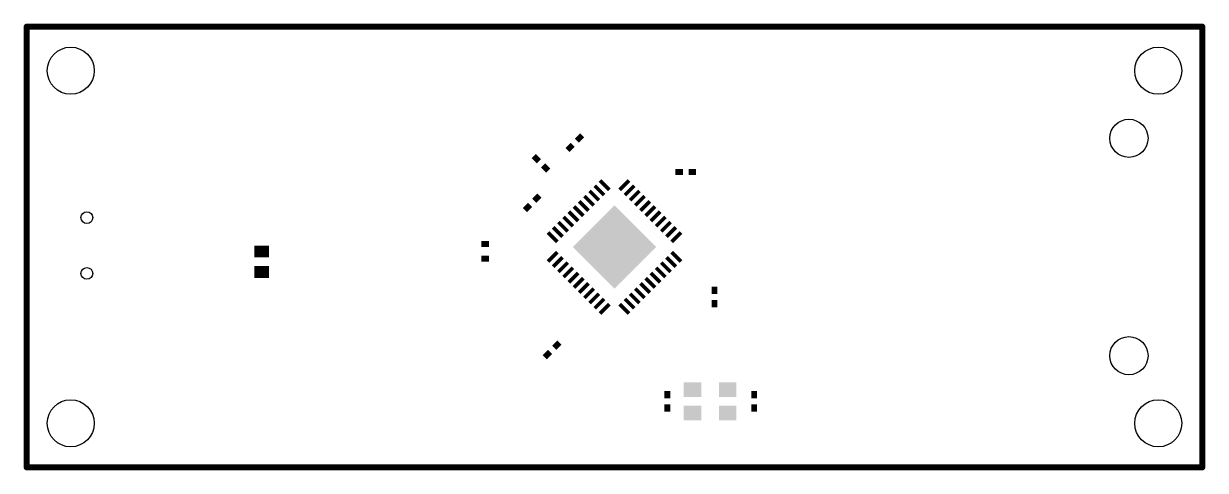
# Model space of a CAD drawing. Extents: x -0.2 to 80.2, y -0.2 to 30.2.
import ezdxf

# ---------------------------------------------------------------- set-up
doc = ezdxf.new("R2010")
doc.units = 0
doc.layers.add('20', color=7, linetype='CONTINUOUS')
doc.layers.add('32', color=253, linetype='CONTINUOUS')

# ---------------------------------------------------------------- blocks, each defined once
blk = doc.blocks.new('RECT')
blk.add_solid([(-0.5, -0.5), (0.5, -0.5), (-0.5, 0.5), (0.5, 0.5)])

msp = doc.modelspace()

# ---------------------------------------------------------------- linework, layer by layer
at = {"layer": '20', "const_width": 0.4064}
for points in [[(80, 30), (0, 30)], [(0, 30), (0, 0)], [(80, 0), (80, 30)], [(0, 0), (80, 0)]]:
    msp.add_lwpolyline(points, dxfattribs=at)
at = {"layer": '20', "const_width": 0.2032}
for points in [[(0, 30.1016, 1), (0, 29.8984)], [(0.1016, 30, 1), (-0.1016, 30)], [(80.1016, 30, 1), (79.8984, 30)], [(80, 29.8984, 1), (80, 30.1016)], [(0, 0.1016, 1), (0, -0.1016)], [(-0.1016, 0, 1), (0.1016, 0)], [(79.8984, 0, 1), (80.1016, 0)], [(80, -0.1016, 1), (80, 0.1016)]]:
    msp.add_lwpolyline(points, format="xyb", dxfattribs=at)
at = {"layer": '20'}
for centre, radius in [((3, 27), 1.6), ((77, 27), 1.6), ((75, 22.4), 1.3), ((4.1, 17), 0.4), ((4.1, 13.2), 0.4), ((75, 7.6), 1.3), ((3, 3), 1.6), ((77, 3), 1.6)]:
    msp.add_circle(centre, radius, dxfattribs=at)

# ---------------------------------------------------------------- block references
at = {"layer": '32'}
for p, xscale, yscale, rotation in [((37.6182, 22.4182), 0.5, 0.4, 225), ((36.9818, 21.7818), 0.5, 0.4, 225), ((34.6818, 21.0182), 0.5, 0.4, 135), ((35.3182, 20.3818), 0.5, 0.4, 135), ((39.3283, 19.2073), 0.9, 0.25, 315), ((40.6718, 19.2073), 0.9, 0.25, 225), ((34.7182, 18.3182), 0.5, 0.4, 45), ((38.2676, 18.1466), 0.9, 0.25, 315), ((38.6211, 18.5002), 0.9, 0.25, 315), ((38.9747, 18.8537), 0.9, 0.25, 315), ((41.0253, 18.8537), 0.9, 0.25, 225), ((41.3789, 18.5002), 0.9, 0.25, 225), ((41.7324, 18.1466), 0.9, 0.25, 225), ((34.0818, 17.6818), 0.5, 0.4, 45), ((37.5605, 17.4395), 0.9, 0.25, 315), ((40, 15), 4, 4, 225), ((37.914, 17.7931), 0.9, 0.25, 315), ((42.086, 17.7931), 0.9, 0.25, 225), ((42.4395, 17.4395), 0.9, 0.25, 225), ((36.8534, 16.7324), 0.9, 0.25, 315), ((37.2069, 17.086), 0.9, 0.25, 315), ((42.7931, 17.086), 0.9, 0.25, 225), ((43.1466, 16.7324), 0.9, 0.25, 225), ((36.1463, 16.0253), 0.9, 0.25, 315), ((36.4998, 16.3789), 0.9, 0.25, 315), ((43.5002, 16.3789), 0.9, 0.25, 225), ((43.8537, 16.0253), 0.9, 0.25, 225), ((31.2, 15.2), 0.4, 0.5, 270), ((35.7927, 15.6718), 0.9, 0.25, 315), ((44.2073, 15.6718), 0.9, 0.25, 225), ((35.7927, 14.3282), 0.9, 0.25, 45), ((44.2073, 14.3282), 0.9, 0.25, 135), ((31.2, 14.2), 0.4, 0.5, 270), ((36.1463, 13.9747), 0.9, 0.25, 45), ((36.4998, 13.6211), 0.9, 0.25, 45), ((36.8534, 13.2676), 0.9, 0.25, 45), ((43.1466, 13.2676), 0.9, 0.25, 135), ((43.5002, 13.6211), 0.9, 0.25, 135), ((43.8537, 13.9747), 0.9, 0.25, 135), ((37.2069, 12.914), 0.9, 0.25, 45), ((37.5605, 12.5605), 0.9, 0.25, 45), ((42.4395, 12.5605), 0.9, 0.25, 135), ((42.7931, 12.914), 0.9, 0.25, 135), ((37.914, 12.2069), 0.9, 0.25, 45), ((38.2676, 11.8534), 0.9, 0.25, 45), ((41.7324, 11.8534), 0.9, 0.25, 135), ((42.086, 12.2069), 0.9, 0.25, 135), ((46.8, 12.05), 0.5, 0.4, 270), ((38.6211, 11.4998), 0.9, 0.25, 45), ((38.9747, 11.1463), 0.9, 0.25, 45), ((41.0253, 11.1463), 0.9, 0.25, 135), ((41.3789, 11.4998), 0.9, 0.25, 135), ((46.8, 11.15), 0.5, 0.4, 270), ((39.3283, 10.7927), 0.9, 0.25, 45), ((40.6718, 10.7927), 0.9, 0.25, 135), ((36.0682, 8.3182), 0.5, 0.4, 225), ((35.4318, 7.6818), 0.5, 0.4, 225), ((43.6, 4.95), 0.5, 0.4, 270), ((49.5, 4.95), 0.5, 0.4, 90), ((43.6, 4.05), 0.5, 0.4, 270), ((49.5, 4.05), 0.5, 0.4, 90)]:
    msp.add_blockref('RECT', p, dxfattribs=dict(at, xscale=xscale, yscale=yscale, rotation=rotation))
at = {"layer": '32', "xscale": 0.5, "yscale": 0.4}
for p in [(44.4, 20.1), (45.3, 20.1)]:
    msp.add_blockref('RECT', p, dxfattribs=at)
at = {"layer": '32'}
for p, xscale, rotation in [((16, 14.7), 0.8, 270), ((16, 13.3), 0.8, 270), ((45.3, 5.3), 1.2, 180), ((47.7, 5.3), 1.2, 180), ((45.3, 3.7), 1.2, 180), ((47.7, 3.7), 1.2, 180)]:
    msp.add_blockref('RECT', p, dxfattribs=dict(at, xscale=xscale, rotation=rotation))

doc.saveas('drawing.dxf')
